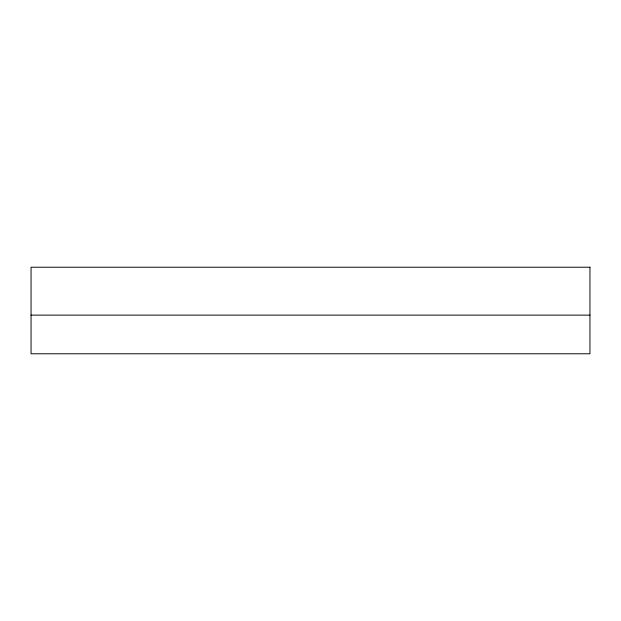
<?xml version="1.0" encoding="UTF-8"?>
<svg xmlns="http://www.w3.org/2000/svg" width="621" height="621" viewBox="0 0 621 621"><rect width="100%" height="100%" fill="white"/><g stroke="black" fill="none" stroke-linecap="round" stroke-linejoin="round"><path stroke-width="0.93" d="M31.05 315.134L589.95 315.134M589.95 267.224L31.05 267.224L31.05 353.776L589.95 353.776L589.95 267.224"/></g></svg>
